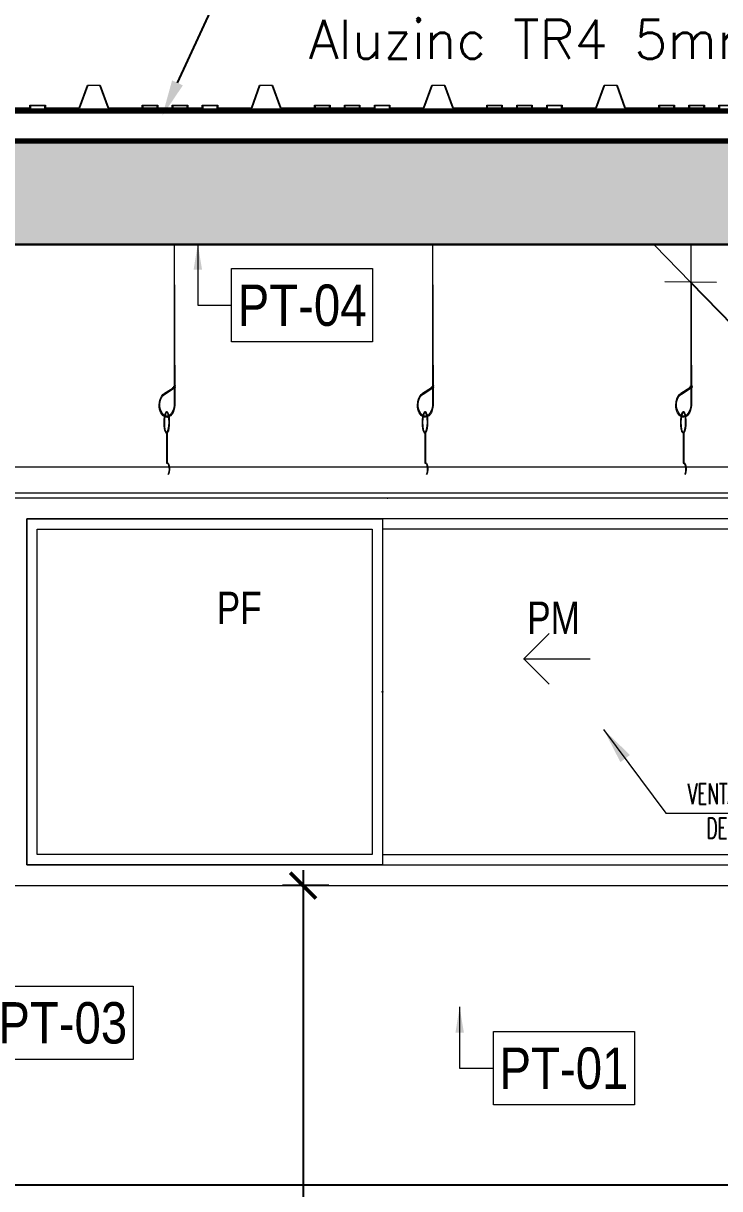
# Model space of a CAD drawing. Header units: millimetres. Extents: x -3570 to 5754, y -12788176 to 1214.
# Drawn here: x 3400.07 to 3401.418, y 1188.445 to 1190.701 of the extents above; entities that cross this region are included whole.
import ezdxf
from ezdxf import colors
from ezdxf.entities.mleader import LeaderData, LeaderLine
from ezdxf.enums import TextEntityAlignment as Align
from ezdxf.math import Vec2, Vec3

# ---------------------------------------------------------------- set-up
doc = ezdxf.new("R2010")
doc.units = ezdxf.units.MM
for name, color, linetype, lineweight in [('12. VENTANAS.', 142, 'Continuous', 15), ('15. TECHOS.', 22, 'Continuous', 5), ('31. LOSA Y TECHO EN CORTE.', 7, 'Continuous', 30), ('55. INDICADORES - TEXTO (SOLO MÓDULOS).', 45, 'Continuous', 5), ('57. TEXTOS GENERALES (MÓDULOS).', 7, 'Continuous', 0), ('COLUMNAS Y PLACAS', 255, 'Continuous', 70), ('COTAS', 7, 'Continuous', 0), ('SGE_0.05', 8, 'Continuous', 0), ('SGE_COTAS-01', 1, 'Continuous', 9), ('SGE_MUROS BAJOS', 2, 'Continuous', 20), ('SGE_PUERTAS', 1, 'Continuous', 5), ('SGE_TEXTO-CHICOS-03', 3, 'Continuous', 9)]:
    doc.layers.add(name, color=color, linetype=linetype, lineweight=lineweight)
doc.styles.add('Arial Narrow_1', font='ARIALN.TTF', dxfattribs={"width": 0.95, "height": 0.125})
doc.styles.add('ESC 1-50 C', font='arial.ttf', dxfattribs={"height": 0.075})
doc.styles.add('nemi', font='GOTHIC.TTF')
doc.styles.add('R80-50', font='romans.shx', dxfattribs={"width": 1.3, "height": 0.08})
doc.styles.add('SIMPLEX 50', font='simplex.shx', dxfattribs={"width": 0.6, "height": 0.08})
doc.styles.add('TEXTOS 20', font='ARIALN.TTF', dxfattribs={"height": 0.08})
doc.dimstyles.new('1-50', dxfattribs={"dimtxt": 0.15, "dimasz": 0.07, "dimexe": 0.08, "dimexo": 0, "dimgap": 0.02, "dimtad": 1, "dimtoh": 1, "dimzin": 4, "dimdsep": 46, "dimtxsty": 'R80-50', "dimblk1": 'TICK1', "dimblk2": 'TICK1', "dimsah": 1, "dimcen": 0.09, "dimclrt": 3, "dimaunit": 1, "dimadec": 0, "dimazin": 0, "dimtfac": 1, "dimtix": 1, "dimtmove": 1, "dimatfit": 1, "dimldrblk": 'TICK1', "dimfxl": 0.6, "dimfxlon": 1, "dimtolj": 1, "dimtzin": 0, "dimarcsym": 0})
doc.dimstyles.new('COTA NEMI', dxfattribs={"dimscale": 0, "dimtxt": 0.1, "dimasz": 0.05, "dimexe": 0.04, "dimexo": 0.1, "dimgap": 0.022, "dimtad": 2, "dimtih": 1, "dimtoh": 1, "dimzin": 5, "dimdsep": 46, "dimtxsty": 'nemi', "dimblk": 'ARCHTICK', "dimcen": 0, "dimdle": 0.03, "dimclrd": 1, "dimclre": 1, "dimclrt": 256, "dimaunit": 1, "dimazin": 0, "dimtfac": 1, "dimtix": 1, "dimtmove": 0, "dimatfit": 3, "dimldrblk": 'ARCHTICK', "dimfxl": 0.05, "dimfxlon": 1, "dimtolj": 1, "dimtzin": 0, "dimlwd": -1, "dimlwe": -1, "dimarcsym": 0})
doc.dimstyles.new('ESC G 1.50', dxfattribs={"dimtxt": 0.08, "dimasz": 0.08, "dimexe": 0.08, "dimexo": 0.05, "dimgap": 0.02, "dimtad": 2, "dimtih": 1, "dimtoh": 1, "dimzin": 1, "dimdsep": 46, "dimtxsty": 'SIMPLEX 50', "dimblk": 'ARCHTICK', "dimcen": 0, "dimdle": 0.06, "dimclrd": 256, "dimclre": 256, "dimclrt": 256, "dimadec": 0, "dimazin": 0, "dimtfac": 1, "dimtix": 1, "dimtmove": 2, "dimatfit": 3, "dimfxl": 0.5, "dimfxlon": 1, "dimlwd": -1, "dimlwe": -1, "dimarcsym": 0})

# ---------------------------------------------------------------- blocks, each defined once
blk = doc.blocks.new('TICK1')
at = {"layer": 'COTAS', "color": 4, "ltscale": 0.5}
blk.add_line((-0.3535533905932766, -0.3535533905932766), (0.3535533905932766, 0.3535533905932766), dxfattribs=at)
at = {"layer": 'COTAS', "ltscale": 0.5}
blk.add_line((-0.9999999999999716, 0), (0.9999999999999716, 0), dxfattribs=at)
blk = doc.blocks.new('_ArchTick')
at = {"color": 0, "linetype": 'Continuous', "const_width": 0.15}
blk.add_lwpolyline([(-0.5, -0.5), (0.5, 0.5)], dxfattribs=at)
blk = doc.blocks.new('*D517')
at = {"color": 1, "transparency": 16777216}
for p, q in [((3400.611497918225, 1189.061336916767), (3400.611497918225, 1186.901336916767)), ((3400.661497918225, 1189.031336916767), (3400.571497918225, 1189.031336916767)), ((3400.661497918225, 1186.931336916767), (3400.571497918225, 1186.931336916767))]:
    blk.add_line(p, q, dxfattribs=at)
at = {"layer": 'Defpoints', "color": 0, "lineweight": 30, "transparency": 16777216}
for p in [(3401.109018455056, 1189.031336916767), (3400.611497918225, 1186.931336916767), (3401.109018455056, 1186.931336916767)]:
    blk.add_point(p, dxfattribs=at)
at = {"color": 1, "transparency": 16777216, "xscale": 0.05, "yscale": 0.05, "zscale": 0.05}
for p, rotation in [((3400.611497918225, 1189.031336916767), 90), ((3400.611497918225, 1186.931336916767), 270)]:
    blk.add_blockref('_ArchTick', p, dxfattribs=dict(at, rotation=rotation))
at = {"transparency": 16777216, "insert": (3400.458804512378, 1187.981336916766), "char_height": 0.1, "attachment_point": 5, "style": 'nemi'}
blk.add_mtext('\\A1;2.10', dxfattribs=at)
blk = doc.blocks.new('*U308')
blk.add_wipeout([(-0.3912198090622788, -0.15874696633467117), (-0.39121980906254994, -0.30055488955790916), (-0.11839021054620402, -0.300554889558168), (-0.11839021054593345, -0.1587469663349309)]).dxf.layer = '55. INDICADORES - TEXTO (SOLO MÓDULOS).'
at = {"layer": '55. INDICADORES - TEXTO (SOLO MÓDULOS).'}
blk.add_lwpolyline([(-0.391219809062477, -0.3005548895580432), (-0.1183902105458401, -0.3005548895582706), (-0.1183902105458401, -0.1587469663350021), (-0.3912198090620223, -0.1587469663347747)], close=True, dxfattribs=at)
at = {"layer": '55. INDICADORES - TEXTO (SOLO MÓDULOS).', "style": 'TEXTOS 20'}
blk.add_attdef('ITEM', text='', height=0.08, dxfattribs=at).set_placement((-0.2548050098043859, -0.2296509279465226), align=Align.MIDDLE_CENTER)
at = {"layer": '55. INDICADORES - TEXTO (SOLO MÓDULOS).'}
blk.add_leader([(-0.0529284598877254, -0.1111579184646408), (-0.0529284598877254, -0.2296502700437692), (-0.1183902105458401, -0.2296571425374623)], dimstyle='ESC G 1.50', override={"dimasz": 0.05}, dxfattribs=at)

msp = doc.modelspace()

# ---------------------------------------------------------------- hatches: boundary and pattern name
at = {"layer": '31. LOSA Y TECHO EN CORTE.', "lineweight": 0, "true_color": 0x939598}
h = msp.add_hatch(dxfattribs=at)
h.set_pattern_fill('AR-CONC', color=252, scale=0.0005, angle=-2.111888308491775e-12)
h.set_pattern_definition([(49.99999999999788, (1968.949145067248, 865.9578928262554), (0.09109233449800172, -0.007969542769454902), [0.009525, -0.104775]), (354.9999999999979, (1968.949145067248, 865.9578928262554), (-0.01762171071248115, 0.09552842261951823), [0.007619999999999976, -0.08382029208499962]), (100.4514446999979, (1968.956736070747, 865.9572286995053), (0.07347062354517987, 0.08755887595609485), [0.008095004399999954, -0.08904512229999963]), (46.18419999999789, (1968.949145067248, 865.9832928262554), (0.1355395204460642, -0.02102116396636857), [0.0142875, -0.1571625]), (96.63555760999787, (1968.960440017247, 865.9815410762553), (0.1187020670257561, 0.1237130622988564), [0.01214251157, -0.13356780408]), (351.184151169998, (1968.949145067248, 865.9832928262554), (0.1187020670324931, 0.123713062292762), [0.011429983535, -0.12572986596]), (20.99999999999788, (1968.961845067247, 865.9769428262554), (0.07580719563456435, -0.0511325990935466), [0.009525, -0.104775]), (325.999999999998, (1968.961845067247, 865.9769428262554), (0.03090101417382693, 0.0920939830611585), [0.00762, -0.08381999999999999]), (71.45144499999789, (1968.968162333547, 865.9726817763053), (0.1067082096393596, 0.04096138444294869), [0.008095004399999953, -0.08904496879999961]), (37.49999999999789, (1968.949145067248, 865.9578928262554), (0.001544301625297467, 0.0422775194365765), [0, -0.082804, 0, -0.08509, 0, -0.0841375]), (7.499999999997886, (1968.949145067248, 865.9578928262554), (0.03340983125515472, 0.05009028740905853), [0, -0.04851399999999999, 0, -0.080899, 0, -0.03206750000000001]), (327.4999999999979, (1968.920824067247, 865.9578928262554), (0.06779529758343558, -0.002864371996339221), [0, -0.03175, 0, -0.09906000000000001, 0, -0.131445]), (317.4999999999978, (1968.908124067248, 865.9578928262554), (0.0740645906930095, 0.01271324551666378), [0, -0.041275, 0, -0.065786, 0, -0.093345])])
edge = h.paths.add_edge_path()
edge.add_line((3402.236782772297, 1190.272360374987), (3399.871880303031, 1190.272360374987))
edge.add_line((3399.871880303031, 1190.272360374987), (3399.871880303031, 1190.472360374987))
edge.add_line((3399.871880303031, 1190.472360374986), (3402.630047580502, 1190.472360369725))
edge.add_line((3402.630047580502, 1190.472360369725), (3402.630047580502, 1190.272360369725))
edge.add_line((3402.630047580502, 1190.272360369725), (3402.486797052817, 1190.272360374987))

# ---------------------------------------------------------------- linework, layer by layer
at = {"color": 144, "elevation": -99722248.43308614}
msp.add_lwpolyline([(3402.341796981214, 1188.451335754231), (3399.886832833955, 1188.451335754231)], dxfattribs=at)
msp.add_point((3400.764954128756, 1189.406336340553, -99722248.43308614))
at = {"layer": '12. VENTANAS.'}
msp.add_line((3400.764954128756, 1189.741335764339, -99722248.43308614), (3400.764954128756, 1189.071336916767, -99722248.43308614), dxfattribs=at)
at = {"layer": '12. VENTANAS.', "elevation": -99722248.43308614}
for points in [[(3400.036825476161, 1189.031336916767), (3402.181211433947, 1189.031336916766), (3402.181211433947, 1189.781335764339), (3400.036825476162, 1189.781335764339)], [(3400.076825476161, 1189.071336916767), (3402.141211433947, 1189.071336916767), (3402.141211433947, 1189.741335764339), (3400.076825476162, 1189.741335764339)], [(3400.076825476162, 1189.741335764339), (3400.764954128756, 1189.741335764339), (3400.764954128756, 1189.071336916767), (3400.076825476162, 1189.071336916767)], [(3400.764954128756, 1189.071336916767), (3401.453082781352, 1189.071336916767), (3401.453082781352, 1189.741335764339), (3400.764954128756, 1189.741335764339)], [(3400.096825476161, 1189.721335764339), (3400.744954128756, 1189.721335764339), (3400.744954128756, 1189.091336916767), (3400.096825476161, 1189.091336916767)], [(3400.764954128756, 1189.091336916767), (3401.453082781352, 1189.091336916767), (3401.453082781352, 1189.721335764339), (3400.764954128756, 1189.721335764339)]]:
    msp.add_lwpolyline(points, close=True, dxfattribs=at)
at = {"layer": '12. VENTANAS.'}
msp.add_point((3400.774845702893, 1189.781335764339, -99722248.43308614), dxfattribs=at)
at = {"layer": '31. LOSA Y TECHO EN CORTE.', "elevation": -99722248.43308614}
msp.add_lwpolyline([(3402.236782772297, 1190.272360374987), (3399.871880303031, 1190.272360374987), (3399.871880303031, 1190.472360374986), (3402.630047580502, 1190.472360369725), (3402.630047580502, 1190.272360369725), (3402.486797052817, 1190.272360374987)], dxfattribs=at)
at = {"layer": '57. TEXTOS GENERALES (MÓDULOS).'}
for p, q in [((3401.03859880619, 1189.470379455637, -99722248.43308614), (3401.0876901222, 1189.519470771646, -99722248.43308614)), ((3401.037914768637, 1189.470379455637, -99722248.43308614), (3401.166971173601, 1189.470379455637, -99722248.43308614)), ((3401.03859880619, 1189.470379455637, -99722248.43308614), (3401.0876901222, 1189.421288139628, -99722248.43308614))]:
    msp.add_line(p, q, dxfattribs=at)
at = {"layer": 'COLUMNAS Y PLACAS', "color": 9, "true_color": 0xc7c8ca, "elevation": -99722248.43308614}
msp.add_lwpolyline([(3401.804848176638, 1190.472360374986), (3401.804848176638, 1190.472360374986), (3399.16686986534, 1190.472360374986), (3399.16686986534, 1190.272360374986), (3399.619898387777, 1190.272360374986)], dxfattribs=at)
at = {"layer": 'SGE_0.05', "lineweight": 0, "elevation": -99722248.43308614}
msp.add_lwpolyline([(3402.341796981214, 1189.84162611597), (3399.886832833955, 1189.841347975198)], dxfattribs=at)
at = {"layer": 'SGE_MUROS BAJOS', "elevation": -99722248.43308614}
for points in [[(3402.341796981214, 1189.791335764339), (3399.886832833955, 1189.791335764339)], [(3402.334610582117, 1189.781335764339), (3399.886832833955, 1189.781335764339)]]:
    msp.add_lwpolyline(points, dxfattribs=at)
at = {"layer": 'SGE_PUERTAS', "transparency": 16777216}
for p, q in [((3400.361686309885, 1190.272360374986, -99722248.43308614), (3400.362128805997, 1189.961542291423, -99722248.43308614)), ((3400.361765779054, 1190.272360374986, -99722248.43308614), (3400.363252862588, 1189.961542291423, -99722248.43308614)), ((3400.861686387324, 1190.272360374986, -99722248.43308614), (3400.862128802788, 1189.961598940065, -99722248.43308614)), ((3400.861766046875, 1190.272360374986, -99722248.43308614), (3400.863252859378, 1189.961598940065, -99722248.43308614)), ((3401.361686464762, 1190.272360374986, -99722248.43308614), (3401.362128799578, 1189.961655588707, -99722248.43308614)), ((3401.361766314697, 1190.272360374986, -99722248.43308614), (3401.363252856169, 1189.961655588707, -99722248.43308614)), ((3400.359764931447, 1189.994584526795, -99722248.43308614), (3400.342882920155, 1189.983930590194, -99722248.43308614)), ((3400.343732625801, 1189.982518659036, -99722248.43308614), (3400.364736151849, 1189.99608218285, -99722248.43308614)), ((3400.364283706773, 1189.997084848993, -99722248.43308614), (3400.359764931447, 1189.994584526795, -99722248.43308614)), ((3400.364265566439, 1189.999649531753, -99722248.43308614), (3400.359939190375, 1189.997135607736, -99722248.43308614)), ((3400.859764928238, 1189.994641175437, -99722248.43308614), (3400.842882916946, 1189.983987238836, -99722248.43308614)), ((3400.843732622592, 1189.982575307678, -99722248.43308614), (3400.86473614864, 1189.996138831492, -99722248.43308614)), ((3400.864283703564, 1189.997141497635, -99722248.43308614), (3400.859764928238, 1189.994641175437, -99722248.43308614)), ((3400.86426556323, 1189.999706180395, -99722248.43308614), (3400.859939187166, 1189.997192256378, -99722248.43308614)), ((3401.359764925029, 1189.994697824079, -99722248.43308614), (3401.342882913737, 1189.984043887478, -99722248.43308614)), ((3401.343732619383, 1189.98263195632, -99722248.43308614), (3401.36473614543, 1189.996195480134, -99722248.43308614)), ((3401.364283700354, 1189.997198146277, -99722248.43308614), (3401.359764925029, 1189.994697824079, -99722248.43308614)), ((3401.364265560021, 1189.999762829037, -99722248.43308614), (3401.359939183957, 1189.99724890502, -99722248.43308614)), ((3400.347212363833, 1189.907716849144, -99722248.43308614), (3400.347212363833, 1189.849136632266, -99722248.43308614)), ((3400.348336420424, 1189.907912312214, -99722248.43308614), (3400.348336420424, 1189.850265486449, -99722248.43308614)), ((3400.847212360624, 1189.907773497786, -99722248.43308614), (3400.847212360624, 1189.849193280907, -99722248.43308614)), ((3400.848336417215, 1189.907968960856, -99722248.43308614), (3400.848336417215, 1189.850322135091, -99722248.43308614)), ((3401.347212357415, 1189.907830146428, -99722248.43308614), (3401.347212357415, 1189.849249929549, -99722248.43308614)), ((3401.348336414006, 1189.908025609498, -99722248.43308614), (3401.348336414006, 1189.850378783733, -99722248.43308614))]:
    msp.add_line(p, q, dxfattribs=at)
for centre, radius, start, end in [((3400.359494389264, 1189.995073471517, -99722248.43308614), 0.0005588023029772991, 117.8565400178549, 298.9565690354596), ((3400.306252225324, 1190.09780483007, -99722248.43308614), 0.115149729127869, 297.3939348561354, 300.2953383274551), ((3400.859494386055, 1189.995130120159, -99722248.43308614), 0.0005588023029772991, 117.8565400178549, 298.9565690354596), ((3400.806252222115, 1190.097861478712, -99722248.43308614), 0.115149729127869, 297.3939348561354, 300.2953383274551), ((3401.359494382846, 1189.995186768801, -99722248.43308614), 0.0005588023029772991, 117.8565400178549, 298.9565690354596), ((3401.306252218906, 1190.097918127354, -99722248.43308614), 0.115149729127869, 297.3939348561354, 300.2953383274551), ((3401.364132238019, 1189.999118173355, -99722248.43308614), 0.0006582975807735705, 288.429352172787, 78.31532162076205), ((3401.364550872837, 1189.996715291541, -99722248.43308614), 0.0005518422165999402, 289.6172222947025, 118.9565690336109)]:
    msp.add_arc(centre, radius, start, end, dxfattribs=at)
at = {"layer": 'SGE_PUERTAS', "transparency": 16777216, "extrusion": (-5.901106489953299e-21, 7.797997070659904e-20, -1)}
for centre in [(3400.347399052103, 1189.928063378046, -99722248.43308614), (3400.847399048894, 1189.928120026688, -99722248.43308614), (3401.347399045685, 1189.92817667533, -99722248.43308614)]:
    msp.add_ellipse(centre, major_axis=(-0.0001763749955096441, -0.01922251962339084), ratio=0.2356936839576069, dxfattribs=at)
at = {"layer": 'SGE_PUERTAS', "transparency": 16777216, "extrusion": (-5.9011064899533e-21, 7.797997070659905e-20, -1)}
for centre in [(3400.347362087419, 1189.837124641793, -99722248.43308614), (3400.84736208421, 1189.837181290435, -99722248.43308614), (3401.347362081001, 1189.837237939077, -99722248.43308614)]:
    msp.add_ellipse(centre, major_axis=(-0.0001102106087628158, -0.01201148486795133), ratio=0.3771912061491125, start_param=3.087968632994652, end_param=5.685395998985147, dxfattribs=at)
at = {"layer": 'SGE_PUERTAS', "transparency": 16777216}
for points, knots in [([(3400.362086118072, 1189.961566028056, -99722248.43308616), (3400.361914341351, 1189.953433294943, -99722248.43308616), (3400.357645555057, 1189.946077091904, -99722248.43308616), (3400.345046597387, 1189.933757429848, -99722248.43308616), (3400.332465546437, 1189.948489988408, -99722248.43308616), (3400.334834423988, 1189.973304495996, -99722248.43308616), (3400.338877094329, 1189.980046883005, -99722248.43308616), (3400.343732625801, 1189.982518659036, -99722248.43308616)], [1.572153885731794, 1.572153885731794, 1.572153885731794, 1.572153885731794, 2.667816298570292, 2.667816298570292, 4.859141124247289, 4.859141124247289, 5.990267689128537, 5.990267689128537, 5.990267689128537, 5.990267689128537]), ([(3400.363209924013, 1189.961542291423, -199444695.0945962), (3400.362924287707, 1189.948018899962, -199444695.0945962), (3400.354111444507, 1189.935347083492, -199444695.0945962), (3400.337870370795, 1189.940337100332, -199444695.0945962), (3400.33274555653, 1189.950748614363, -199444695.0945962), (3400.33274555653, 1189.961542291423, -199444695.0945962), (3400.33274555653, 1189.969750818461, -199444695.0945962), (3400.33558887407, 1189.977834782518, -199444695.0945962), (3400.341069809088, 1189.982880077764, -199444695.0945962), (3400.341962503828, 1189.983486739268, -199444695.0945962), (3400.342882920155, 1189.983930590194, -199444695.0945962)], [1.572153885731794, 1.572153885731794, 1.572153885731794, 1.572153885731794, 3.330309054960072, 3.330309054960072, 4.71238898038469, 4.71238898038469, 4.71238898038469, 5.763452521923622, 5.763452521923622, 5.956190764374948, 5.956190764374948, 5.956190764374948, 5.956190764374948]), ([(3400.862086114862, 1189.961622676698, -99722248.43308616), (3400.861914338142, 1189.953489943585, -99722248.43308616), (3400.857645551848, 1189.946133740546, -99722248.43308616), (3400.845046594178, 1189.93381407849, -99722248.43308616), (3400.832465543227, 1189.94854663705, -99722248.43308616), (3400.834834420778, 1189.973361144638, -99722248.43308616), (3400.83887709112, 1189.980103531647, -99722248.43308616), (3400.843732622592, 1189.982575307678, -99722248.43308616)], [1.572153885731794, 1.572153885731794, 1.572153885731794, 1.572153885731794, 2.667816298570292, 2.667816298570292, 4.859141124247289, 4.859141124247289, 5.990267689128537, 5.990267689128537, 5.990267689128537, 5.990267689128537]), ([(3400.863209920804, 1189.961598940065, -199444695.0945962), (3400.862924284498, 1189.948075548604, -199444695.0945962), (3400.854111441298, 1189.935403732134, -199444695.0945962), (3400.837870367586, 1189.940393748974, -199444695.0945962), (3400.832745553321, 1189.950805263004, -199444695.0945962), (3400.832745553321, 1189.961598940065, -199444695.0945962), (3400.832745553321, 1189.969807467103, -199444695.0945962), (3400.835588870861, 1189.97789143116, -199444695.0945962), (3400.841069805879, 1189.982936726406, -199444695.0945962), (3400.841962500619, 1189.98354338791, -199444695.0945962), (3400.842882916946, 1189.983987238836, -199444695.0945962)], [1.572153885731794, 1.572153885731794, 1.572153885731794, 1.572153885731794, 3.330309054960072, 3.330309054960072, 4.71238898038469, 4.71238898038469, 4.71238898038469, 5.763452521923622, 5.763452521923622, 5.956190764374948, 5.956190764374948, 5.956190764374948, 5.956190764374948]), ([(3401.362086111653, 1189.961679325339, -99722248.43308616), (3401.361914334932, 1189.953546592227, -99722248.43308616), (3401.357645548639, 1189.946190389187, -99722248.43308616), (3401.345046590969, 1189.933870727132, -99722248.43308616), (3401.332465540018, 1189.948603285692, -99722248.43308616), (3401.334834417569, 1189.97341779328, -99722248.43308616), (3401.338877087911, 1189.980160180289, -99722248.43308616), (3401.343732619383, 1189.98263195632, -99722248.43308616)], [1.572153885731794, 1.572153885731794, 1.572153885731794, 1.572153885731794, 2.667816298570292, 2.667816298570292, 4.859141124247289, 4.859141124247289, 5.990267689128537, 5.990267689128537, 5.990267689128537, 5.990267689128537]), ([(3401.363209917595, 1189.961655588707, -199444695.0945962), (3401.362924281289, 1189.948132197246, -199444695.0945962), (3401.354111438089, 1189.935460380776, -199444695.0945962), (3401.337870364377, 1189.940450397616, -199444695.0945962), (3401.332745550112, 1189.950861911646, -199444695.0945962), (3401.332745550112, 1189.961655588707, -199444695.0945962), (3401.332745550112, 1189.969864115745, -199444695.0945962), (3401.335588867651, 1189.977948079802, -199444695.0945962), (3401.34106980267, 1189.982993375047, -199444695.0945962), (3401.341962497409, 1189.983600036552, -199444695.0945962), (3401.342882913737, 1189.984043887478, -199444695.0945962)], [1.572153885731794, 1.572153885731794, 1.572153885731794, 1.572153885731794, 3.330309054960072, 3.330309054960072, 4.71238898038469, 4.71238898038469, 4.71238898038469, 5.763452521923622, 5.763452521923622, 5.956190764374948, 5.956190764374948, 5.956190764374948, 5.956190764374948]), ([(3400.347212363833, 1189.907716849144, -199444695.0945962), (3400.345326967259, 1189.90773414848, -199444695.0945962), (3400.344376919949, 1189.909587209352, -199444695.0945962), (3400.341959671227, 1189.916949865171, -199444695.0945962), (3400.341345867682, 1189.926260736746, -199444695.0945962), (3400.342859070486, 1189.943821882789, -199444695.0945962), (3400.346207913295, 1189.951755993771, -199444695.0945962), (3400.35263780228, 1189.943213226173, -199444695.0945962), (3400.353590720086, 1189.932007571978, -199444695.0945962), (3400.35215396992, 1189.914380041943, -199444695.0945962), (3400.351159241733, 1189.90768063482, -199444695.0945962), (3400.347212363833, 1189.907716849144, -199444695.0945962)], [0, 0, 0, 0, 0.6082207294673171, 0.6082207294673171, 1.886297708096535, 1.886297708096535, 3.448118690796572, 3.448118690796572, 5.009939673496611, 5.009939673496611, 6.283185307179586, 6.283185307179586, 6.283185307179586, 6.283185307179586]), ([(3400.847212360624, 1189.907773497786, -199444695.0945962), (3400.84532696405, 1189.907790797122, -199444695.0945962), (3400.84437691674, 1189.909643857994, -199444695.0945962), (3400.841959668017, 1189.917006513813, -199444695.0945962), (3400.841345864473, 1189.926317385388, -199444695.0945962), (3400.842859067277, 1189.943878531431, -199444695.0945962), (3400.846207910086, 1189.951812642413, -199444695.0945962), (3400.852637799071, 1189.943269874815, -199444695.0945962), (3400.853590716877, 1189.93206422062, -199444695.0945962), (3400.85215396671, 1189.914436690585, -199444695.0945962), (3400.851159238523, 1189.907737283462, -199444695.0945962), (3400.847212360624, 1189.907773497786, -199444695.0945962)], [0, 0, 0, 0, 0.6082207294673171, 0.6082207294673171, 1.886297708096535, 1.886297708096535, 3.448118690796572, 3.448118690796572, 5.009939673496611, 5.009939673496611, 6.283185307179586, 6.283185307179586, 6.283185307179586, 6.283185307179586]), ([(3401.347212357415, 1189.907830146428, -199444695.0945962), (3401.345326960841, 1189.907847445764, -199444695.0945962), (3401.344376913531, 1189.909700506636, -199444695.0945962), (3401.341959664808, 1189.917063162455, -199444695.0945962), (3401.341345861264, 1189.92637403403, -199444695.0945962), (3401.342859064068, 1189.943935180072, -199444695.0945962), (3401.346207906877, 1189.951869291055, -199444695.0945962), (3401.352637795861, 1189.943326523457, -199444695.0945962), (3401.353590713667, 1189.932120869262, -199444695.0945962), (3401.352153963501, 1189.914493339227, -199444695.0945962), (3401.351159235314, 1189.907793932104, -199444695.0945962), (3401.347212357415, 1189.907830146428, -199444695.0945962)], [0, 0, 0, 0, 0.6082207294673171, 0.6082207294673171, 1.886297708096535, 1.886297708096535, 3.448118690796572, 3.448118690796572, 5.009939673496611, 5.009939673496611, 6.283185307179586, 6.283185307179586, 6.283185307179586, 6.283185307179586])]:
    msp.add_open_spline(points, degree=3, knots=knots, dxfattribs=at)
for points in [[(3400.348336420404, 1189.850265486457, -99722248.43308614), (3400.353487302255, 1189.848154424424, -99722248.43308614), (3400.354443426466, 1189.832028498122, -99722248.43308614), (3400.350383174666, 1189.826766436322, -99722248.43308614)], [(3400.848336417195, 1189.850322135099, -99722248.43308614), (3400.853487299045, 1189.848211073066, -99722248.43308614), (3400.854443423257, 1189.832085146764, -99722248.43308614), (3400.850383171457, 1189.826823084964, -99722248.43308614)], [(3401.348336413986, 1189.850378783741, -99722248.43308614), (3401.353487295836, 1189.848267721708, -99722248.43308614), (3401.354443420048, 1189.832141795406, -99722248.43308614), (3401.350383168247, 1189.826879733605, -99722248.43308614)]]:
    msp.add_open_spline(points, degree=3, dxfattribs=at)

# ---------------------------------------------------------------- block references
at = {"layer": '55. INDICADORES - TEXTO (SOLO MÓDULOS).'}
ref = msp.add_blockref('*U308', (3399.891402032793, 1188.995484267191, -99722248.43308614), dxfattribs=dict(at, xscale=-1))
ref.add_attrib('ITEM', 'PT-03', dxfattribs={"height": 0.08, "style": 'TEXTOS 20'}).set_placement((3400.146207042597, 1188.765833339245, -199444695.0945962), align=Align.MIDDLE_CENTER)

# ---------------------------------------------------------------- texts
at = {"layer": '57. TEXTOS GENERALES (MÓDULOS).', "char_height": 0.0625, "width": 0.4429375088991849, "attachment_point": 1, "style": 'Arial Narrow_1'}
for s, insert in [('\\pxqc;PF', (3400.266208777384, 1189.600321072971, -99722248.43308614)), ('\\pxqc;PM', (3400.874821574914, 1189.581231654511, -99722248.43308614))]:
    msp.add_mtext(s, dxfattribs=dict(at, insert=insert))
at = {"layer": '57. TEXTOS GENERALES (MÓDULOS).', "insert": (3401.304917371184, 1189.229325950092, -99722248.43308614), "char_height": 0.04, "attachment_point": 1, "rotation": 4.164387404750454e-07, "style": 'SIMPLEX 50'}
msp.add_mtext_dynamic_manual_height_columns('\\pxqc;VENTANA MARCO DE ALUMINIO, VIDRIO DE 8MM TRANSLUCIDO TEMPLADO', width=0.7109624554508479, gutter_width=9.375, heights=[0], dxfattribs=at)

# ---------------------------------------------------------------- dimensions: what is measured, and where the dimension line sits
dim = msp.add_aligned_dim(p1=(3401.109018455054, 1189.031336916767, -99722248.43308614), p2=(3401.109018455054, 1186.931336916766, -99722248.43308614), distance=-0.49752053682914266, dimstyle='COTA NEMI', override={"dimscale": 1})
dim.commit()
dim.dimension.update_dxf_attribs({"geometry": '*D517', "text_midpoint": (3400.458804512378, 1187.981336916766, -99722248.43308614)})

# ---------------------------------------------------------------- leaders
at = {"layer": '57. TEXTOS GENERALES (MÓDULOS).'}
msp.add_leader([(3401.193176831368, 1189.33359136277, -99722248.43308614), (3401.313290086943, 1189.171716870385, -99722248.43308614), (3401.973406492386, 1189.171754182288, -99722248.43308614)], dimstyle='ESC G 1.50', override={"dimasz": 0.07}, dxfattribs=at)
at = {"layer": 'SGE_COTAS-01', "lineweight": 5}
msp.add_leader([(3401.361497763208, 1190.19968533659, -99722248.43308614), (3401.529463416015, 1190.027018739723, -99722248.43308614), (3402.11057862642, 1190.027018739723, -99722248.43308614)], dimstyle='1-50', override={"dimasz": 0.1, "dimse1": 1}, dxfattribs=at)

# ---------------------------------------------------------------- wipeouts: each hides what was drawn before it
msp.add_wipeout([(3401.723614626905, 1190.535996049591), (3401.722614626905, 1190.536996049591), (3401.568533400941, 1190.536996049591), (3401.5525359027984, 1190.580996049591), (3401.5275359027987, 1190.580996049591), (3401.5115384046576, 1190.536996049591), (3401.4463359028014, 1190.536996049591), (3401.4463359028014, 1190.541996049591), (3401.4163359028003, 1190.541996049591), (3401.4163359028003, 1190.536996049591), (3401.3883359028005, 1190.536996049591), (3401.3883359028005, 1190.541996049591), (3401.3583359027994, 1190.541996049591), (3401.3583359027994, 1190.536996049591), (3401.3303359027996, 1190.536996049591), (3401.3303359027996, 1190.541996049591), (3401.300335902798, 1190.541996049591), (3401.3003346036166, 1190.5369960499286), (3401.2350956751425, 1190.536996049591), (3401.219098177, 1190.580996049591), (3401.1940981770003, 1190.580996049591), (3401.178100678859, 1190.536996049591), (3401.1129859028006, 1190.536996049591), (3401.1119859028004, 1190.535996049591)]).translate(0, 0, -199444695.0945962).dxf.layer = '15. TECHOS.'

# ---------------------------------------------------------------- next in the draw order: linework, layer by layer
at = {"layer": '15. TECHOS.', "elevation": -99722248.43308614}
for points in [[(3401.445335902801, 1190.540996049591), (3401.4173359028, 1190.540996049591), (3401.4173359028, 1190.535996049591), (3401.3873359028, 1190.535996049591), (3401.3873359028, 1190.540996049591), (3401.359335902799, 1190.540996049591), (3401.359335902799, 1190.535996049591), (3401.329335902799, 1190.535996049591), (3401.329335902799, 1190.540996049591), (3401.301335902797, 1190.540996049591), (3401.301335902797, 1190.535996049591), (3401.234448177, 1190.535996049591), (3401.218450678859, 1190.579996049591), (3401.194745675141, 1190.579996049591), (3401.178748176999, 1190.535996049591), (3401.1119859028, 1190.535996049591)], [(3401.1129859028, 1190.536996049591), (3401.178100678859, 1190.536996049591), (3401.194098177, 1190.580996049591), (3401.219098176999, 1190.580996049591), (3401.235095675142, 1190.536996049591), (3401.300335902798, 1190.536996049591), (3401.300335902798, 1190.541996049591), (3401.330335902799, 1190.541996049591), (3401.330335902799, 1190.536996049591), (3401.358335902799, 1190.536996049591), (3401.358335902799, 1190.541996049591), (3401.3883359028, 1190.541996049591), (3401.3883359028, 1190.536996049591), (3401.4163359028, 1190.536996049591), (3401.4163359028, 1190.541996049591), (3401.446335902801, 1190.541996049591)]]:
    msp.add_lwpolyline(points, dxfattribs=at)

# ---------------------------------------------------------------- next in the draw order: block references
at = {"layer": '55. INDICADORES - TEXTO (SOLO MÓDULOS).'}
ref = msp.add_blockref('*U308', (3400.354726946055, 1190.384561741356, -99722248.43308614), dxfattribs=dict(at, xscale=-1))
ref.add_attrib('ITEM', 'PT-04', dxfattribs={"height": 0.08, "style": 'TEXTOS 20'}).set_placement((3400.609531955859, 1190.154910813409, -176709932.0422468), align=Align.MIDDLE_CENTER)
ref = msp.add_blockref('*U308', (3400.861551275053, 1188.907631202776, -99722248.43308614), dxfattribs=dict(at, xscale=-1))
ref.add_attrib('ITEM', 'PT-01', dxfattribs={"height": 0.08, "style": 'TEXTOS 20'}).set_placement((3401.116356284858, 1188.67798027483, -199444695.0945962), align=Align.MIDDLE_CENTER)

# ---------------------------------------------------------------- next in the draw order: wipeouts: each hides what was drawn before it
msp.add_wipeout([(3401.390214626905, 1190.535996049591), (3401.389214626905, 1190.536996049591), (3401.235133400941, 1190.536996049591), (3401.2191359027984, 1190.580996049591), (3401.1941359027987, 1190.580996049591), (3401.1781384046576, 1190.536996049591), (3401.1129359028014, 1190.536996049591), (3401.1129359028014, 1190.541996049591), (3401.0829359028003, 1190.541996049591), (3401.0829359028003, 1190.536996049591), (3401.0549359028005, 1190.536996049591), (3401.0549359028005, 1190.541996049591), (3401.0249359027994, 1190.541996049591), (3401.0249359027994, 1190.536996049591), (3400.9969359027996, 1190.536996049591), (3400.9969359027996, 1190.541996049591), (3400.966935902798, 1190.541996049591), (3400.9669346036167, 1190.5369960499286), (3400.9016956751425, 1190.536996049591), (3400.885698177, 1190.580996049591), (3400.8606981770004, 1190.580996049591), (3400.844700678859, 1190.536996049591), (3400.7795859028006, 1190.536996049591), (3400.7785859028004, 1190.535996049591)]).translate(0, 0, -199444695.0945962).dxf.layer = '15. TECHOS.'

# ---------------------------------------------------------------- next in the draw order: linework, layer by layer
at = {"layer": '15. TECHOS.', "elevation": -99722248.43308614}
msp.add_lwpolyline([(3400.7795859028, 1190.536996049591), (3400.844700678859, 1190.536996049591), (3400.860698177, 1190.580996049591), (3400.885698176999, 1190.580996049591), (3400.901695675142, 1190.536996049591), (3400.966935902798, 1190.536996049591), (3400.966935902798, 1190.541996049591), (3400.996935902799, 1190.541996049591), (3400.996935902799, 1190.536996049591), (3401.024935902799, 1190.536996049591), (3401.024935902799, 1190.541996049591), (3401.0549359028, 1190.541996049591), (3401.0549359028, 1190.536996049591), (3401.0829359028, 1190.536996049591), (3401.0829359028, 1190.541996049591), (3401.112935902801, 1190.541996049591), (3401.112935902801, 1190.536996049591), (3401.178138404657, 1190.536996049591), (3401.194135902798, 1190.580996049591), (3401.219135902798, 1190.580996049591), (3401.23513340094, 1190.536996049591), (3401.389214626905, 1190.536996049591), (3401.390214626905, 1190.535996049591), (3401.234485902798, 1190.535996049591), (3401.218488404657, 1190.579996049591), (3401.19478340094, 1190.579996049591), (3401.178785902798, 1190.535996049591), (3401.111935902801, 1190.535996049591), (3401.111935902801, 1190.540996049591), (3401.0839359028, 1190.540996049591), (3401.0839359028, 1190.535996049591), (3401.0539359028, 1190.535996049591), (3401.0539359028, 1190.540996049591), (3401.025935902799, 1190.540996049591), (3401.025935902799, 1190.535996049591), (3400.995935902799, 1190.535996049591), (3400.995935902799, 1190.540996049591), (3400.967935902797, 1190.540996049591), (3400.967935902797, 1190.535996049591), (3400.901048177, 1190.535996049591), (3400.885050678859, 1190.579996049591), (3400.861345675141, 1190.579996049591), (3400.845348176999, 1190.535996049591), (3400.7785859028, 1190.535996049591)], dxfattribs=at)

# ---------------------------------------------------------------- next in the draw order: wipeouts: each hides what was drawn before it
msp.add_wipeout([(3401.056814626905, 1190.535996049591), (3401.055814626905, 1190.536996049591), (3400.901733400941, 1190.536996049591), (3400.8857359027984, 1190.580996049591), (3400.8607359027988, 1190.580996049591), (3400.8447384046576, 1190.536996049591), (3400.7795359028014, 1190.536996049591), (3400.7795359028014, 1190.541996049591), (3400.7495359028003, 1190.541996049591), (3400.7495359028003, 1190.536996049591), (3400.7215359028005, 1190.536996049591), (3400.7215359028005, 1190.541996049591), (3400.6915359027994, 1190.541996049591), (3400.6915359027994, 1190.536996049591), (3400.6635359027996, 1190.536996049591), (3400.6635359027996, 1190.541996049591), (3400.633535902798, 1190.541996049591), (3400.6335346036167, 1190.5369960499286), (3400.5682956751425, 1190.536996049591), (3400.552298177, 1190.580996049591), (3400.5272981770004, 1190.580996049591), (3400.5113006788592, 1190.536996049591), (3400.4461859028006, 1190.536996049591), (3400.4451859028004, 1190.535996049591)]).translate(0, 0, -199444695.0945962).dxf.layer = '15. TECHOS.'

# ---------------------------------------------------------------- next in the draw order: linework, layer by layer
for points in [[(3400.1127859028, 1190.536996049591), (3400.177900678859, 1190.536996049591), (3400.193898177, 1190.580996049591), (3400.218898176999, 1190.580996049591), (3400.234895675142, 1190.536996049591), (3400.300135902797, 1190.536996049591), (3400.300135902797, 1190.541996049591), (3400.330135902799, 1190.541996049591), (3400.330135902799, 1190.536996049591), (3400.358135902799, 1190.536996049591), (3400.358135902799, 1190.541996049591), (3400.3881359028, 1190.541996049591), (3400.3881359028, 1190.536996049591), (3400.4161359028, 1190.536996049591), (3400.4161359028, 1190.541996049591), (3400.446135902801, 1190.541996049591), (3400.446135902801, 1190.536996049591), (3400.511338404657, 1190.536996049591), (3400.527335902798, 1190.580996049591), (3400.552335902798, 1190.580996049591), (3400.56833340094, 1190.536996049591), (3400.722414626905, 1190.536996049591), (3400.723414626905, 1190.535996049591), (3400.567685902799, 1190.535996049591), (3400.551688404657, 1190.579996049591), (3400.52798340094, 1190.579996049591), (3400.511985902798, 1190.535996049591), (3400.445135902801, 1190.535996049591), (3400.445135902801, 1190.540996049591), (3400.4171359028, 1190.540996049591), (3400.4171359028, 1190.535996049591), (3400.3871359028, 1190.535996049591), (3400.3871359028, 1190.540996049591), (3400.359135902799, 1190.540996049591), (3400.359135902799, 1190.535996049591), (3400.329135902799, 1190.535996049591), (3400.329135902799, 1190.540996049591), (3400.301135902797, 1190.540996049591), (3400.301135902797, 1190.535996049591), (3400.234248177, 1190.535996049591), (3400.218250678859, 1190.579996049591), (3400.194545675141, 1190.579996049591), (3400.178548176999, 1190.535996049591), (3400.1117859028, 1190.535996049591)], [(3400.4461859028, 1190.536996049591), (3400.511300678859, 1190.536996049591), (3400.527298177, 1190.580996049591), (3400.552298176999, 1190.580996049591), (3400.568295675142, 1190.536996049591), (3400.633535902798, 1190.536996049591), (3400.633535902798, 1190.541996049591), (3400.663535902799, 1190.541996049591), (3400.663535902799, 1190.536996049591), (3400.691535902799, 1190.536996049591), (3400.691535902799, 1190.541996049591), (3400.7215359028, 1190.541996049591), (3400.7215359028, 1190.536996049591), (3400.7495359028, 1190.536996049591), (3400.7495359028, 1190.541996049591), (3400.779535902801, 1190.541996049591), (3400.779535902801, 1190.536996049591), (3400.844738404657, 1190.536996049591), (3400.860735902798, 1190.580996049591), (3400.885735902798, 1190.580996049591), (3400.90173340094, 1190.536996049591), (3401.055814626905, 1190.536996049591), (3401.056814626905, 1190.535996049591), (3400.901085902799, 1190.535996049591), (3400.885088404657, 1190.579996049591), (3400.86138340094, 1190.579996049591), (3400.845385902798, 1190.535996049591), (3400.778535902801, 1190.535996049591), (3400.778535902801, 1190.540996049591), (3400.7505359028, 1190.540996049591), (3400.7505359028, 1190.535996049591), (3400.7205359028, 1190.535996049591), (3400.7205359028, 1190.540996049591), (3400.692535902799, 1190.540996049591), (3400.692535902799, 1190.535996049591), (3400.662535902799, 1190.535996049591), (3400.662535902799, 1190.540996049591), (3400.634535902797, 1190.540996049591), (3400.634535902797, 1190.535996049591), (3400.567648177, 1190.535996049591), (3400.551650678859, 1190.579996049591), (3400.527945675141, 1190.579996049591), (3400.511948176999, 1190.535996049591), (3400.4451859028, 1190.535996049591)]]:
    msp.add_lwpolyline(points, dxfattribs=at)

# ---------------------------------------------------------------- next in the draw order: wipeouts: each hides what was drawn before it
msp.add_wipeout([(3400.390014626905, 1190.535996049591), (3400.389014626905, 1190.536996049591), (3400.234933400941, 1190.536996049591), (3400.2189359027984, 1190.580996049591), (3400.193935902799, 1190.580996049591), (3400.1779384046577, 1190.536996049591), (3400.1127359028014, 1190.536996049591), (3400.1127359028014, 1190.541996049591), (3400.0827359028003, 1190.541996049591), (3400.0827359028003, 1190.536996049591), (3400.0547359028005, 1190.536996049591), (3400.0547359028005, 1190.541996049591), (3400.0247359027994, 1190.541996049591), (3400.0247359027994, 1190.536996049591), (3399.9967359027996, 1190.536996049591), (3399.9967359027996, 1190.541996049591), (3399.966735902798, 1190.541996049591), (3399.9667346036167, 1190.5369960499286), (3399.9014956751425, 1190.536996049591), (3399.885498177, 1190.580996049591), (3399.8604981770004, 1190.580996049591), (3399.8445006788593, 1190.536996049591), (3399.7793859028006, 1190.536996049591), (3399.7783859028004, 1190.535996049591)]).translate(0, 0, -199444695.0945962).dxf.layer = '15. TECHOS.'

# ---------------------------------------------------------------- next in the draw order: linework, layer by layer
msp.add_lwpolyline([(3400.0547359028, 1190.536996049591), (3400.0827359028, 1190.536996049591), (3400.0827359028, 1190.541996049591), (3400.112735902801, 1190.541996049591), (3400.112735902801, 1190.536996049591), (3400.177938404657, 1190.536996049591), (3400.193935902798, 1190.580996049591), (3400.218935902798, 1190.580996049591), (3400.23493340094, 1190.536996049591), (3400.389014626905, 1190.536996049591), (3400.390014626905, 1190.535996049591), (3400.234285902799, 1190.535996049591), (3400.218288404657, 1190.579996049591), (3400.19458340094, 1190.579996049591), (3400.178585902798, 1190.535996049591), (3400.111735902801, 1190.535996049591), (3400.111735902801, 1190.540996049591), (3400.0837359028, 1190.540996049591), (3400.0837359028, 1190.535996049591), (3400.0537359028, 1190.535996049591)], dxfattribs=at)
at = {"layer": 'COLUMNAS Y PLACAS', "color": 9, "true_color": 0xc7c8ca}
msp.add_line((3402.630047579458, 1190.530685663117, -99722248.43308614), (3399.16686986534, 1190.530685406874, -99722248.43308614), dxfattribs=at)

# ---------------------------------------------------------------- next in the draw order: leaders
at = {"layer": 'SGE_TEXTO-CHICOS-03'}
ml = msp.add_multileader_mtext('Standard', dxfattribs=at)
ml.set_content('{\\Fromans|c0;Cobertura de Aluzinc TR4 5mm}', color=256, style='ESC 1-50 C')
ml.set_leader_properties()
ml.build(insert=Vec2(0, 0))
ml.multileader.update_dxf_attribs({"text_left_attachment_type": 2, "text_right_attachment_type": 2, "dogleg_length": 0.1, "arrow_head_size": 0.07})
ctx = ml.context
ctx.base_point, ctx.char_height, ctx.arrow_head_size, ctx.landing_gap_size, ctx.plane_origin, ctx.plane_x_axis, ctx.plane_y_axis = Vec3(3400.486002806175, 1190.731975085022, -199444695.0945961), 0.075, 0.07, 0.02, Vec3(3400.760172242251, 1190.950017638922, -199444695.0945961), Vec3(1, 6.831031307301728e-12), Vec3(-6.831031307301728e-12, 1)
ctx.left_attachment, ctx.right_attachment, ctx.text_align_type = 2, 2, 2
notes = []
notes.append((ctx, [(1, (1, 1, 0), (3400.436002806175, 1190.731975085021, -199444695.0945961), (1, 6.831031307301878e-12), 0.0499999999999887, [(0, [(3400.338976940532, 1190.521688282888, -199444695.0945961)], 0, [])])]))
ctx.mtext.insert, ctx.mtext.text_direction, ctx.mtext.rotation, ctx.mtext.width, ctx.mtext.alignment, ctx.mtext.flow_direction = Vec3(3401.509574234745, 1190.831975085028, -199444695.0945961), Vec3(1, 6.831031307301728e-12), 6.831031307301728e-12, 1.031158439651387, 3, 5
for ctx, leaders in notes:
    for number, flags, end, landing, length, lines in leaders:
        leader = LeaderData()
        leader.index, (leader.has_last_leader_line, leader.has_dogleg_vector, leader.attachment_direction) = number, flags
        leader.last_leader_point, leader.dogleg_vector, leader.dogleg_length = Vec3(end), Vec3(landing), length
        for number, points, colour, breaks in lines:
            line = LeaderLine()
            line.index, line.vertices, line.color, line.breaks = number, Vec3.list(points), colors.encode_raw_color(colour), breaks
            leader.lines.append(line)
        ctx.leaders.append(leader)

doc.saveas('drawing.dxf')
